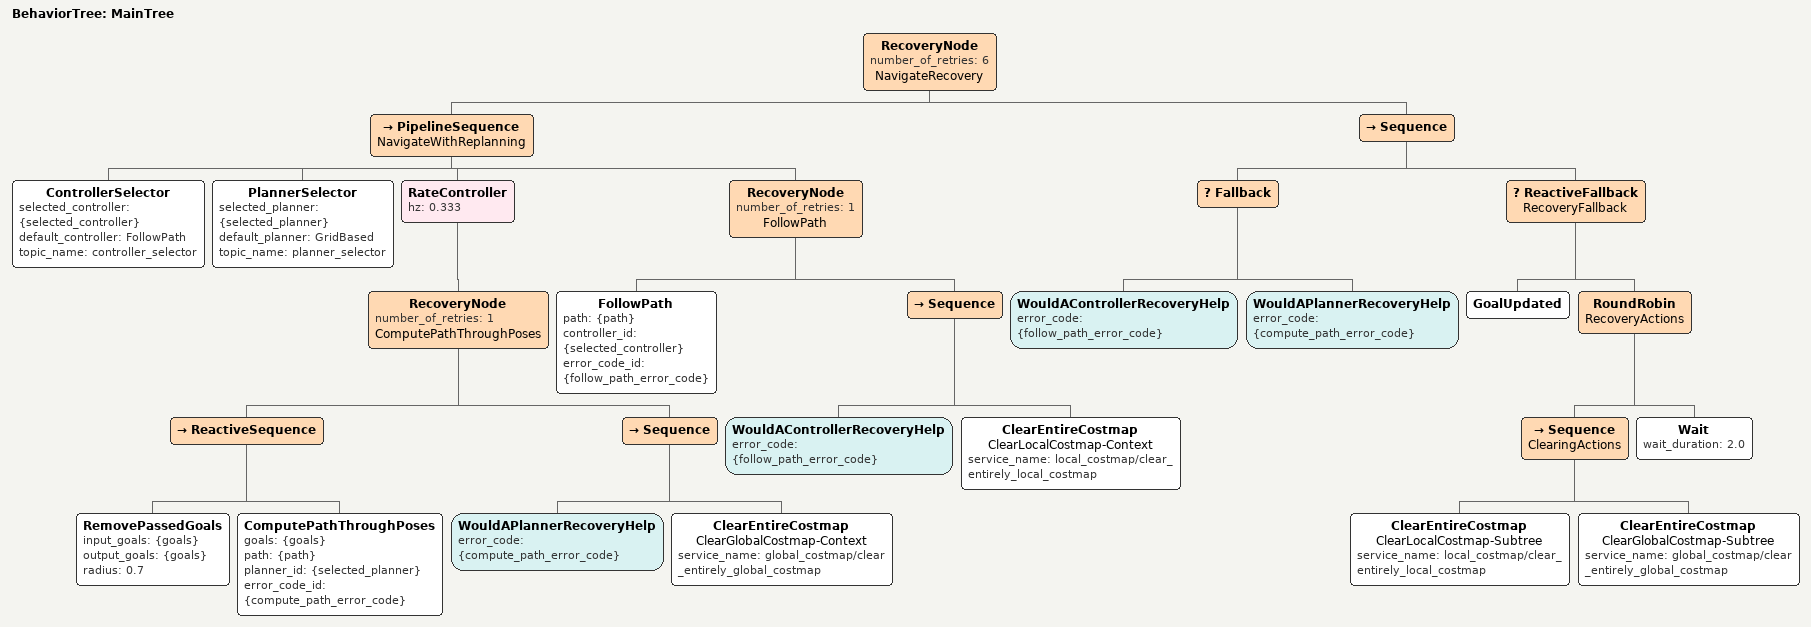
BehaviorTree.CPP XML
<!--
  Ackermann 专用多航点导航行为树 - 阉割版
  移除 Spin/Backup 恢复行为，仅保留 Costmap 清理 + 原地等待
  阿克曼底盘不能原地旋转，Backup 在窄巷中也无效
-->
<root BTCPP_format="4" main_tree_to_execute="MainTree">
  <BehaviorTree ID="MainTree">
    <RecoveryNode number_of_retries="6" name="NavigateRecovery">
      <PipelineSequence name="NavigateWithReplanning">
        <ControllerSelector selected_controller="{selected_controller}" default_controller="FollowPath" topic_name="controller_selector"/>
        <PlannerSelector selected_planner="{selected_planner}" default_planner="GridBased" topic_name="planner_selector"/>
        <RateController hz="0.333">
          <RecoveryNode number_of_retries="1" name="ComputePathThroughPoses">
            <ReactiveSequence>
              <RemovePassedGoals input_goals="{goals}" output_goals="{goals}" radius="0.7"/>
              <ComputePathThroughPoses goals="{goals}" path="{path}" planner_id="{selected_planner}" error_code_id="{compute_path_error_code}"/>
            </ReactiveSequence>
            <Sequence>
              <WouldAPlannerRecoveryHelp error_code="{compute_path_error_code}"/>
              <ClearEntireCostmap name="ClearGlobalCostmap-Context" service_name="global_costmap/clear_entirely_global_costmap"/>
            </Sequence>
          </RecoveryNode>
        </RateController>
        <RecoveryNode number_of_retries="1" name="FollowPath">
          <FollowPath path="{path}" controller_id="{selected_controller}" error_code_id="{follow_path_error_code}"/>
          <Sequence>
            <WouldAControllerRecoveryHelp error_code="{follow_path_error_code}"/>
            <ClearEntireCostmap name="ClearLocalCostmap-Context" service_name="local_costmap/clear_entirely_local_costmap"/>
          </Sequence>
        </RecoveryNode>
      </PipelineSequence>
      <Sequence>
        <Fallback>
          <WouldAControllerRecoveryHelp error_code="{follow_path_error_code}"/>
          <WouldAPlannerRecoveryHelp error_code="{compute_path_error_code}"/>
        </Fallback>
        <ReactiveFallback name="RecoveryFallback">
          <GoalUpdated/>
          <RoundRobin name="RecoveryActions">
            <Sequence name="ClearingActions">
              <ClearEntireCostmap name="ClearLocalCostmap-Subtree" service_name="local_costmap/clear_entirely_local_costmap"/>
              <ClearEntireCostmap name="ClearGlobalCostmap-Subtree" service_name="global_costmap/clear_entirely_global_costmap"/>
            </Sequence>
            <Wait wait_duration="2.0"/>
          </RoundRobin>
        </ReactiveFallback>
      </Sequence>
    </RecoveryNode>
  </BehaviorTree>
</root>
